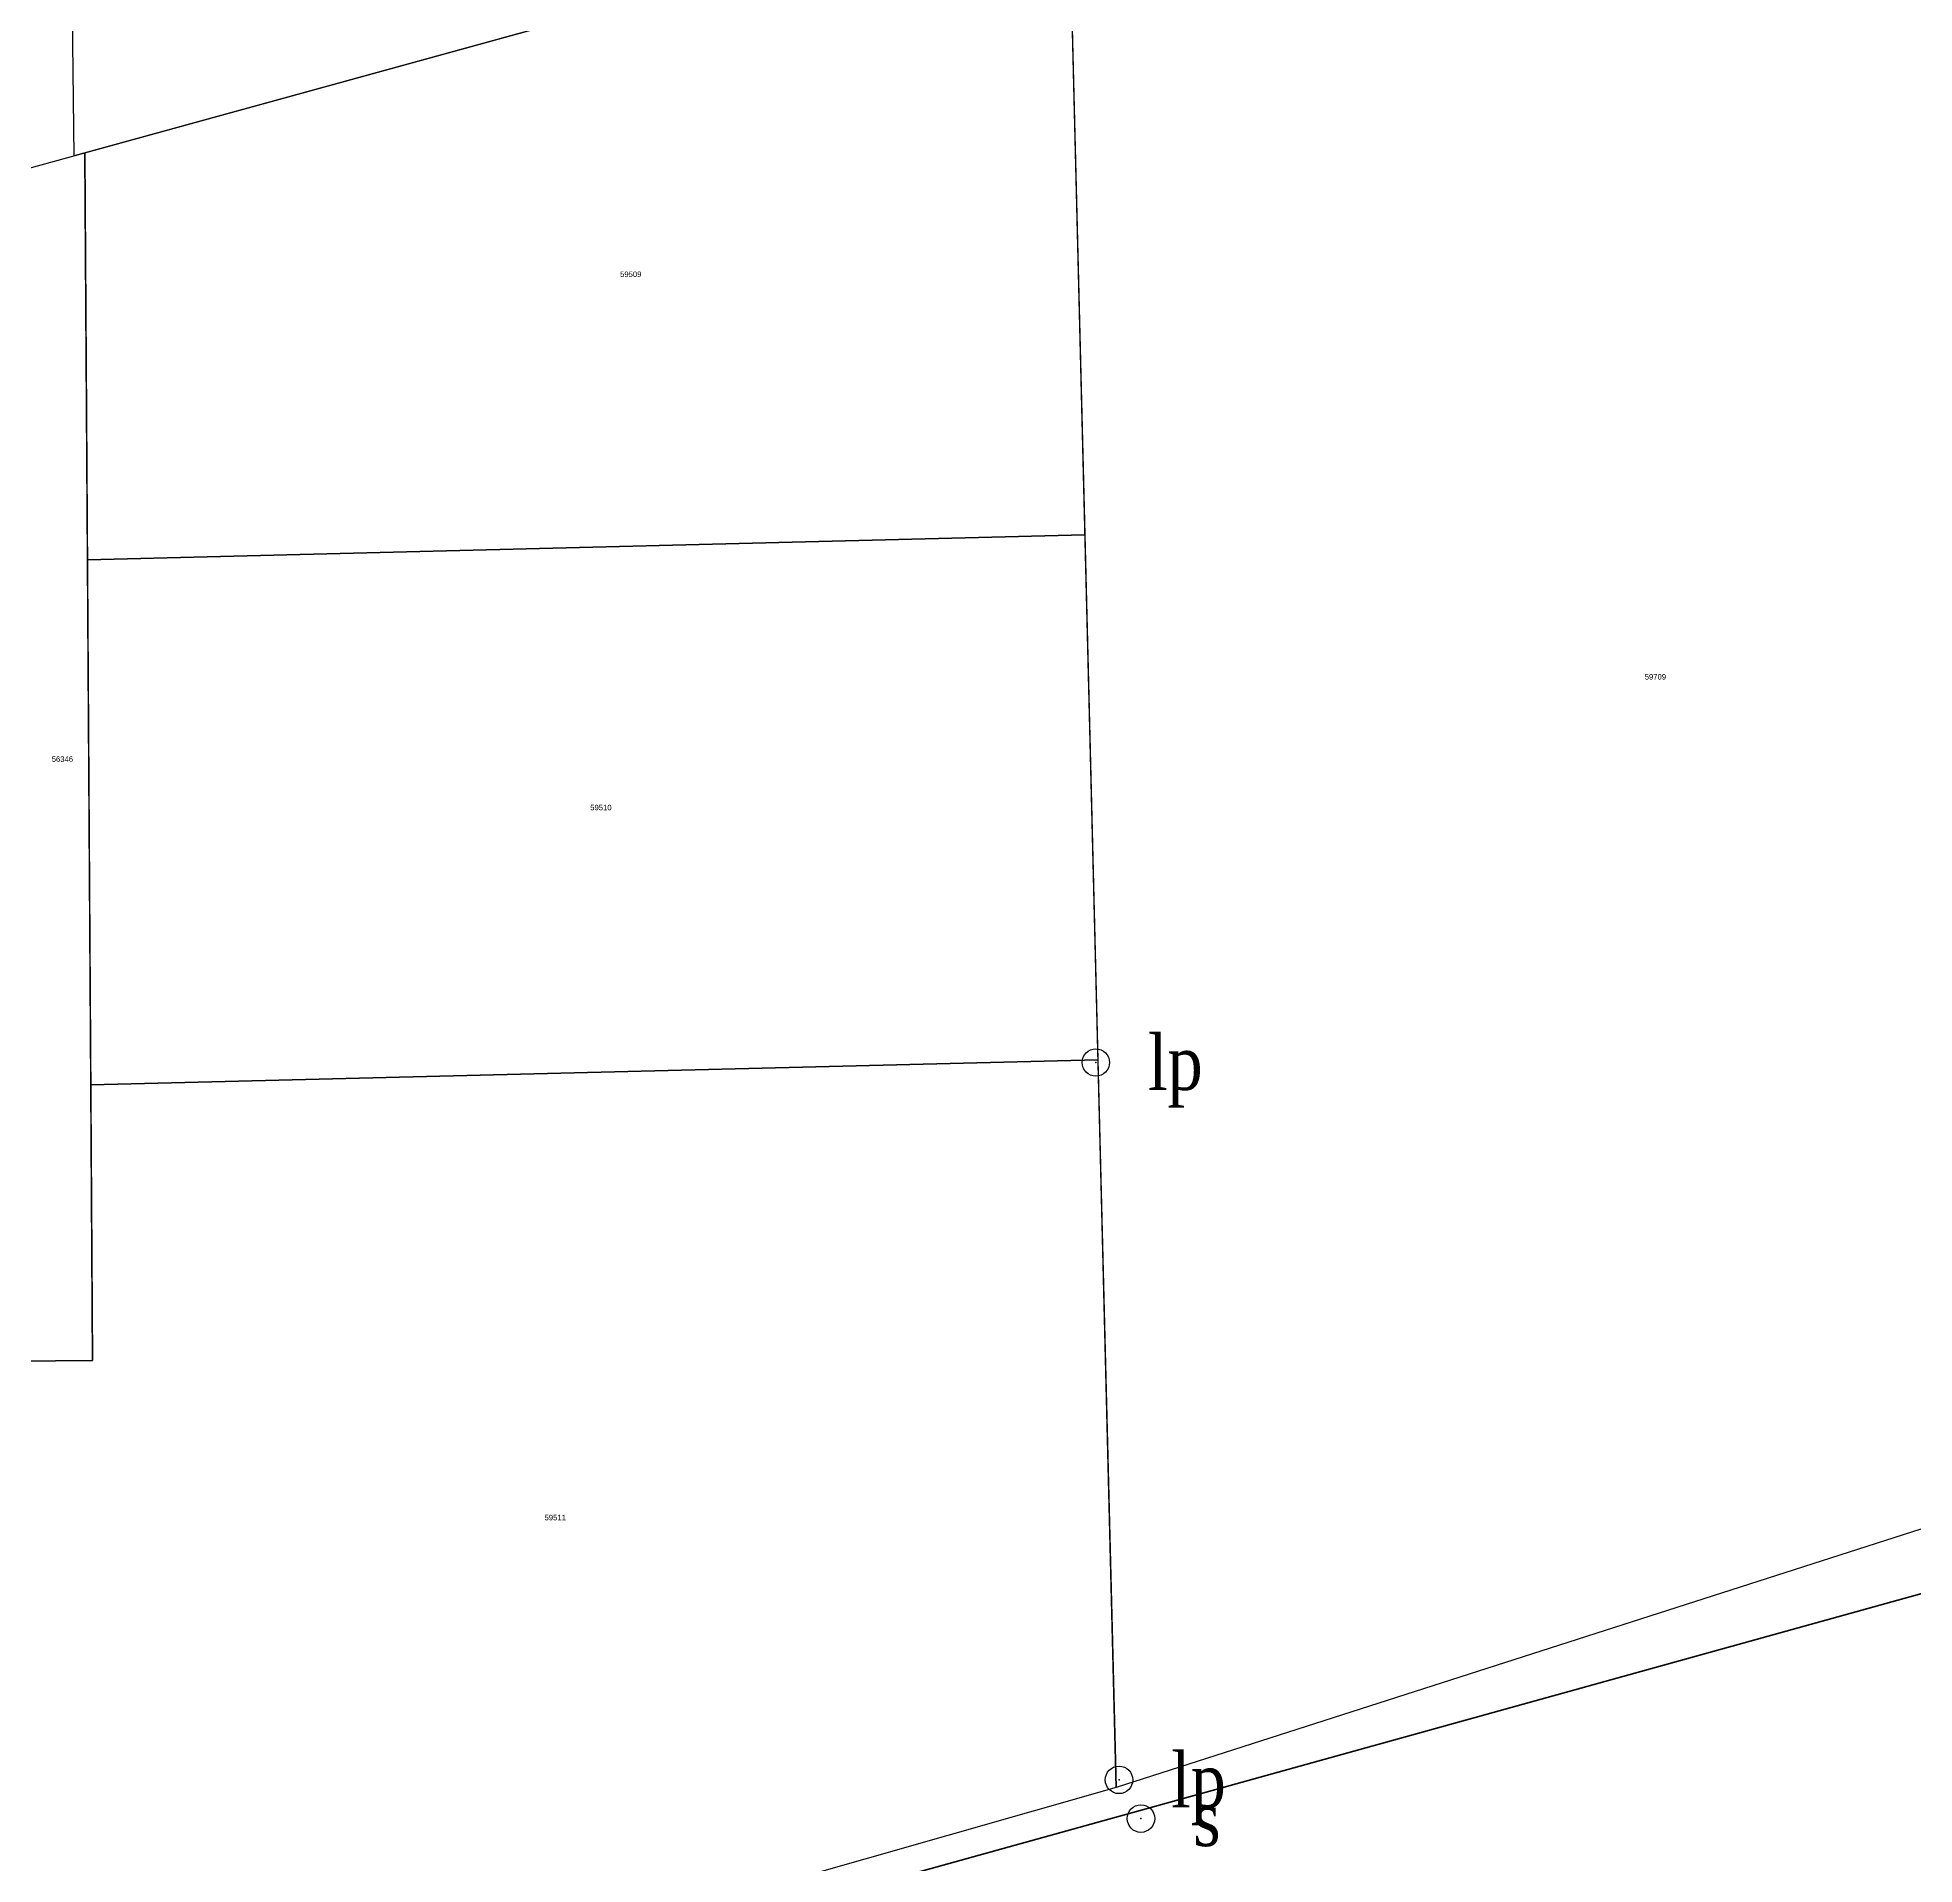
# Model space of a CAD drawing. Header units: inches. Extents: x 386283 to 388912, y 683236 to 683929.
# Drawn here: x 388126.9 to 388195.4, y 683646.6 to 683713.3 of the extents above; entities that cross this region are included whole.
import ezdxf

# ---------------------------------------------------------------- set-up
doc = ezdxf.new("R2010")
doc.units = ezdxf.units.IN
doc.header["$MEASUREMENT"] = 0
doc.header["$PDMODE"] = 32
doc.header["$PDSIZE"] = 1
doc.layers.add('0_pct_coduri', color=6, linetype='Continuous')
doc.layers.add('0_pct_simboluri', color=7, linetype='Continuous')
doc.layers.add('IMOBILE_ACTIVE', color=7, linetype='Continuous', true_color=0xf73413)
doc.layers.add('LABEL', color=7, linetype='Continuous', true_color=0xf73413)
doc.styles.get("Standard").update_dxf_attribs({"font": 'arial.ttf'})
doc.styles.add('TIMES_NEW_ROMAN', font='times.ttf')
picture_1 = doc.add_image_def('image1.ecw', size_in_pixel=(23609, 17798))

# ---------------------------------------------------------------- blocks, each defined once
blk = doc.blocks.new('Punct')
blk.add_point((0, 0))
at = {"flags": 1}
for tag, p in [('DENPCT', (1.4, 0)), ('COTA', (1.4, -2.5)), ('COD', (1.4, -5))]:
    blk.add_attdef(tag, p, '', height=1.5, dxfattribs=at)

msp = doc.modelspace()

# ---------------------------------------------------------------- linework, layer by layer
at = {"layer": 'IMOBILE_ACTIVE', "color": 5, "lineweight": 70}
msp.add_lwpolyline([(388034.718, 683609.739), (388061.638, 683617.245), (388061.704, 683614.819), (388077.444, 683619.403), (388077.392, 683622.992), (388093.912, 683628.602), (388112.339, 683633.414), (388203.713, 683658.76), (388221.413, 683664.219), (388240.52, 683670.11), (388259.636, 683676.01), (388278.747, 683681.905), (388277.516, 683672.588), (388281.691, 683673.843), (388315.363, 683683.407), (388363.26, 683697.755), (388371.545, 683709.476), (388377.516, 683702.026), (388577.817, 683767.083)], dxfattribs=at)
at = {"layer": 'IMOBILE_ACTIVE', "lineweight": 30}
for points in [[(388134.962, 683731.476), (388158.34, 683737.461), (388163.187, 683718.602), (388161.155, 683718.001), (388128.28, 683708.95), (388128.041, 683728.465), (388132.034, 683730.629)], [(388165.134, 683695.125), (388128.758, 683694.218), (388128.666, 683709.056), (388161.155, 683718.001), (388163.187, 683718.602), (388164.54, 683718.976)], [(388128.666, 683709.056), (388128.94, 683665.019), (388126.24, 683665.002), (388125.968, 683708.314)], [(388128.877, 683675.072), (388128.758, 683694.218), (388165.134, 683695.125), (388165.611, 683675.987)], [(388165.611, 683675.987), (388166.272, 683649.458), (388126.409, 683638.086), (388126.24, 683665.002), (388128.94, 683665.019), (388128.877, 683675.072)]]:
    msp.add_lwpolyline(points, close=True, dxfattribs=at)
at = {"layer": 'IMOBILE_ACTIVE', "color": 120, "lineweight": 30}
msp.add_lwpolyline([(388207.442, 683729.115), (388205.47, 683688.68), (388203.873, 683661.523), (388166.272, 683649.458), (388164.604, 683716.422)], close=True, dxfattribs=at)

# ---------------------------------------------------------------- block references
at = {"layer": '0_pct_simboluri'}
for p in [(388165.532, 683675.89, 188.12), (388166.377, 683649.728, 188.01), (388167.179, 683648.317, 188.38)]:
    msp.add_blockref('Punct', p, dxfattribs=at)

# ---------------------------------------------------------------- texts
at = {"layer": '0_pct_coduri', "style": 'TIMES_NEW_ROMAN', "width": 0.85}
for s, p in [('lp', (388167.435, 683674.89, 188.12)), ('lp', (388168.28, 683648.728, 188.01)), ('s', (388169.082, 683647.317, 188.38))]:
    msp.add_text(s, height=2, dxfattribs=at).set_placement(p)
at = {"layer": 'LABEL', "lineweight": 30}
for s, p in [('59509', (388148.183, 683704.53)), ('59709', (388185.55, 683689.853)), ('56346', (388127.457, 683686.852)), ('59510', (388147.095, 683685.085)), ('59511', (388145.429, 683659.196))]:
    msp.add_text(s, height=0.2, dxfattribs=at).set_placement(p)

# ---------------------------------------------------------------- pictures from other files: only their frames are drawn
image = msp.add_image(picture_1, insert=(379388.552, 676777.161), size_in_units=(11804.5, 8899))
image.set_boundary_path([(17329.3292, 3754.9105), (18178.334, 4305.3133)])

doc.saveas('drawing.dxf')
